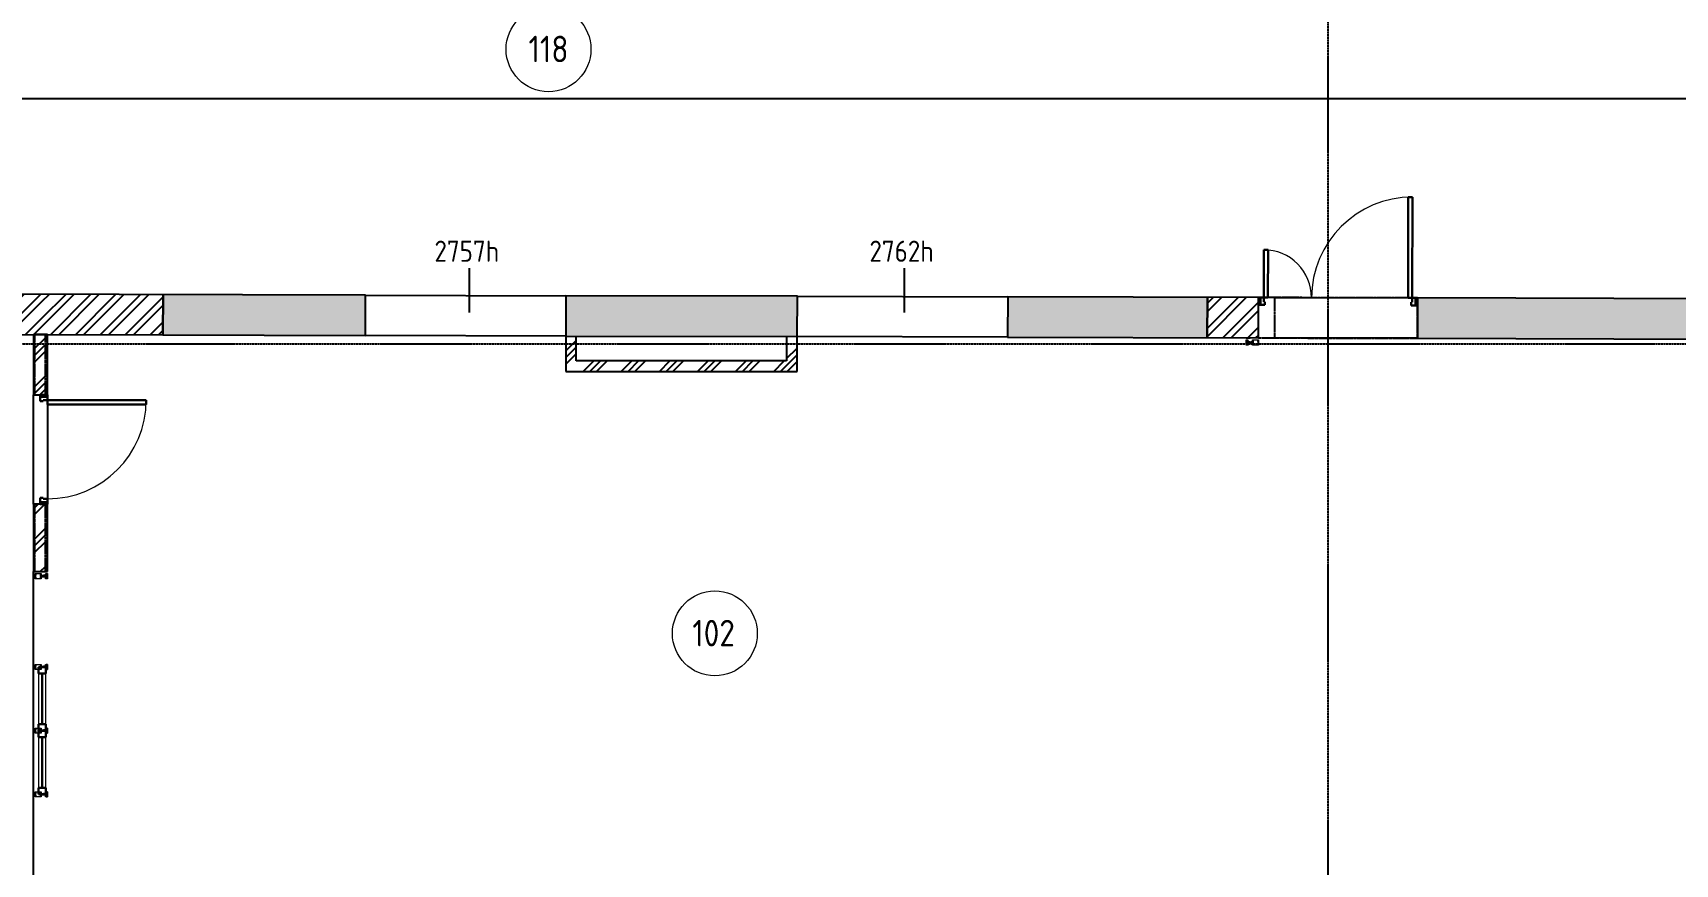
# Model space of a CAD drawing. Header units: millimetres. Extents: x -99936 to 523262, y -63190 to 327013.
# Drawn here: x 18899 to 34379, y 3702 to 11537 of the extents above; entities that cross this region are included whole.
import ezdxf

# ---------------------------------------------------------------- set-up
doc = ezdxf.new("R2010")
doc.units = ezdxf.units.MM
for name, pattern in [('ADSK_Линия сетки', [25, 20, -2.5, 0, -2.5]), ('ADSK_Сверху', [4.5, 3, -1.5]), ('ADSK_Снесено', [4.5, 3, -1.5])]:
    doc.linetypes.add(name, pattern=pattern)
for name, color, linetype, lineweight, true_color in [('_ Окна', 5, 'Continuous', 30, 0x0000ff), ('Стены внутренние', 5, 'Continuous', 18, 0x0000ff), ('Стены наружные', 1, 'ADSK_Снесено', 18, 0xff0000)]:
    doc.layers.add(name, color=color, linetype=linetype, lineweight=lineweight, true_color=true_color)
for name, color, linetype, lineweight in [('Аннотация', 7, 'Continuous', 9), ('Витраж', 251, 'Continuous', 18), ('Двери', 251, 'Continuous', 18), ('Марки помещений', 7, 'Continuous', 20), ('Окна', 251, 'Continuous', 18), ('Узлы', 7, 'Continuous', 18)]:
    doc.layers.add(name, color=color, linetype=linetype, lineweight=lineweight)
doc.layers.get('Витраж').off()
doc.styles.add('GOST Common_1', font='GOST Common_0.ttf', dxfattribs={"width": 0.9, "height": 200})
doc.styles.add('GOST Common_2', font='GOST Common_0.ttf', dxfattribs={"width": 0.9, "height": 250})
pattern_1 = [(45, (0, 0), (-179.6051, 179.6051), []), (45, (63.5, 0), (0, 359.2102), []), (45, (-63.5, 0), (0, 359.2102), [])]
pattern_2 = [(45, (0, 0), (-117.8655, 117.8655), []), (45, (78.58, 0), (-117.8655, 117.8655), [])]

# ---------------------------------------------------------------- blocks, each defined once
blk = doc.blocks.new('Витраж-тент - 60мм СМ4-2279101-01 План 1-го этажа маркировочный')
at = {"layer": '_ Окна'}
for p, q in [((-299.8125, 25), (-299.8125, -45)), ((-299.8125, 25), (-239.8125, 25)), ((-299.8125, -45), (-299.8125, 25)), ((-239.8125, 25), (-239.8125, -45)), ((299.8125, 25), (239.8125, 25)), ((239.8125, 25), (239.8125, -45)), ((299.8125, -45), (299.8125, 25)), ((299.8125, -45), (299.8125, 25)), ((-239.8125, -45), (-299.8125, -45)), ((-239.8125, -10), (239.8125, -10)), ((239.8125, -45), (299.8125, -45))]:
    blk.add_line(p, q, dxfattribs=at)
at = {"layer": 'Окна'}
for p, q in [((239.8125, 25), (-239.8125, 25)), ((-239.8125, -45), (239.8125, -45))]:
    blk.add_line(p, q, dxfattribs=at)
blk = doc.blocks.new('Прямоугольный импост - 48х116-1503859-01 План 1-го этажа маркировочный')
at = {"layer": 'Узлы', "color": 5, "true_color": 0x0000ff}
for p, q in [((-24, 77), (-24, 20)), ((24, 77), (-24, 77)), ((-24, 20), (-18, 20)), ((-21, 23), (-21, 74)), ((-21, 74), (-17, 74)), ((-21, 26), (-21, 23)), ((-21, 23), (-21, 23)), ((-4, 27), (-20, 27)), ((-17, 24), (-16, 24)), ((-15, 72), (-15, 71)), ((-15, 71), (-9, 71)), ((-15, 20), (-12, 20)), ((-11, 21), (-11, 24)), ((-10, 24), (-6, 24)), ((-10, 24), (-10, 22)), ((-10, 22), (-8, 22)), ((-9, 71), (-9, 72)), ((-8, 74), (8, 74)), ((-8, 22), (-8, 2)), ((-8, 2), (-7, 2)), ((-8, -14), (-8, 0)), ((-7, 0), (-8, 0)), ((-6, 2), (-6, 1)), ((-5, 24), (-5, 21)), ((-5, 5), (-5, 23)), ((-3, 5), (-5, 5)), ((-4, 20), (-1, 20)), ((-3, 24), (-3, 25)), ((3, 24), (-3, 24)), ((-3, -1), (-1, 4)), ((-1, 20), (0, 21)), ((0, 21), (1, 20)), ((1, 20), (4, 20)), ((1, 4), (3, -1)), ((3, 25), (3, 24)), ((5, 5), (3, 5)), ((20, 27), (4, 27)), ((5, 21), (5, 24)), ((5, 23), (5, 5)), ((6, 24), (10, 24)), ((6, 1), (6, 2)), ((7, 2), (8, 2)), ((8, 0), (7, 0)), ((8, 2), (8, 22)), ((8, 22), (10, 22)), ((8, -14), (8, 0)), ((9, 72), (9, 71)), ((9, 71), (15, 71)), ((10, 22), (10, 24)), ((11, 24), (11, 21)), ((12, 20), (15, 20)), ((15, 71), (15, 72)), ((16, 24), (17, 24)), ((17, 74), (21, 74)), ((18, 20), (24, 20)), ((21, 74), (21, 23)), ((21, 23), (21, 26)), ((21, 23), (21, 23)), ((24, 20), (24, 77)), ((-24, -20), (-24, -25)), ((-24, -27), (-24, -39)), ((-24, -39), (24, -39)), ((-21, -20), (-23, -20)), ((-23, -25), (-22, -25)), ((-23, -38), (-23, -28)), ((-23, -28), (-22, -28)), ((-7, -38), (-23, -38)), ((-22, -26), (-22, -26)), ((-22, -28), (-19, -33)), ((-18, -23), (-21, -23)), ((-19, -29), (-19, -25)), ((-19, -25), (-16, -25)), ((-17, -32), (-19, -29)), ((-6, -20), (-17, -20)), ((-15, -24), (-15, -22)), ((-15, -22), (-8, -22)), ((-7, -14), (-8, -14)), ((-8, -22), (-8, -23)), ((0, -23), (-8, -23)), ((-7, -14), (-7, -14)), ((-7, -14), (-6, -14)), ((0, -38), (-7, -38)), ((-6, -14), (-4, -14)), ((-5, -19), (-6, -20)), ((-2, -1), (-5, -4)), ((-5, -4), (-5, -14)), ((-5, -4), (5, -4)), ((5, -20), (-5, -20)), ((-5, -20), (-5, -19)), ((-4, -14), (-4, -14)), ((-4, -14), (-4, -14)), ((-4, -14), (-3, -14)), ((-3, -14), (-3, -1)), ((2, -1), (-2, -1)), ((0, -22), (0, -23)), ((0, -23), (0, -22)), ((8, -23), (0, -23)), ((16, -38), (0, -38)), ((5, -4), (2, -1)), ((3, -1), (3, -14)), ((3, -14), (4, -14)), ((4, -14), (4, -14)), ((4, -14), (4, -14)), ((4, -14), (6, -14)), ((5, -4), (5, -14)), ((6, -20), (5, -19)), ((5, -19), (5, -20)), ((6, -14), (7, -14)), ((17, -20), (6, -20)), ((7, -14), (7, -14)), ((8, -14), (7, -14)), ((8, -23), (8, -22)), ((8, -22), (15, -22)), ((15, -22), (15, -24)), ((16, -25), (19, -25)), ((23, -38), (16, -38)), ((17, -22), (17, -22)), ((19, -29), (17, -32)), ((21, -23), (18, -23)), ((19, -25), (19, -29)), ((19, -33), (22, -28)), ((23, -20), (21, -20)), ((22, -22), (22, -22)), ((22, -25), (23, -25)), ((22, -26), (22, -26)), ((22, -28), (23, -28)), ((23, -28), (23, -38)), ((24, -25), (24, -20)), ((24, -39), (24, -27))]:
    blk.add_line(p, q, dxfattribs=at)
at = {"layer": 'Узлы', "color": 5, "lineweight": 9, "true_color": 0x0000ff}
for p, q in [((0, 29), (-2, 27)), ((-2, 27), (-2, -1)), ((2, 27), (0, 29)), ((2, -1), (2, 27)), ((-8, -20), (-8, -14)), ((-6, -24), (-6, -23)), ((6, -24), (-6, -24)), ((-5, -27), (-5, -24)), ((-5, -27), (5, -27)), ((4, -28), (-4, -28)), ((-3, -14), (-3, -20)), ((-3, -27), (-3, -24)), ((3, -14), (3, -20)), ((3, -27), (3, -24)), ((5, -27), (5, -24)), ((6, -23), (6, -24)), ((8, -14), (8, -20))]:
    blk.add_line(p, q, dxfattribs=at)
at = {"layer": 'Узлы', "color": 5, "true_color": 0x0000ff}
for centre, radius, start, end in [((-20, 26), 0.762, 90, 180), ((-17, 23), 1.27, 90, 180), ((-16, 23), 2.29, 180, 225.1897), ((-18, 21), 0.381, 270, 45.1897), ((-17, 72), 1.52, 0, 90), ((-16, 23), 1.27, 0, 90), ((-17, 23), 2.29, 314.8103, 0), ((-15, 21), 0.381, 134.8103, 270), ((-12, 21), 0.762, 270, 0), ((-10, 24), 0.762, 90, 180), ((-10, 22), 0.762, 180, 270), ((-8, 72), 1.52, 90, 180), ((-8, 2), 0.254, 180, 270), ((-8, 0), 0.254, 90, 180), ((-7, 23), 1.52, 360, 90), ((-7, 2), 0.254, 360, 90), ((-7, 1), 0.254, 270, 360), ((-6, 24), 0.762, 0, 90), ((-4, 21), 0.762, 180, 270), ((-4, 25), 1.52, 360, 90), ((0, 4), 3.63, 17.5064, 162.4936), ((0, 4), 1.09, 15, 165), ((4, 25), 1.52, 90, 180), ((4, 21), 0.762, 270, 0), ((6, 24), 0.762, 90, 180), ((7, 23), 1.52, 90, 180), ((7, 2), 0.254, 90, 180), ((7, 1), 0.254, 180, 270), ((8, 72), 1.52, 0, 90), ((8, 2), 0.254, 270, 0), ((8, 0), 0.254, 0, 90), ((10, 24), 0.762, 0, 90), ((10, 22), 0.762, 270, 0), ((12, 21), 0.762, 180, 270), ((17, 72), 1.52, 90, 180), ((16, 23), 1.27, 90, 180), ((17, 23), 2.29, 180, 225.1897), ((15, 21), 0.381, 270, 45.1897), ((17, 23), 1.27, 0, 90), ((16, 23), 2.29, 314.8103, 0), ((18, 21), 0.381, 134.8103, 270), ((20, 26), 0.762, 0, 90), ((-23, -20), 0.508, 90, 180), ((-23, -25), 0.762, 180, 270), ((-22, -27), 1.52, 90, 180), ((-20, -22), 2.29, 134.8103, 180), ((-21, -22), 1.27, 180, 270), ((-22, -27), 1.27, 288.6629, 90), ((-22, -27), 1.02, 270, 90), ((-21, -20), 0.381, 314.8103, 90), ((-18, -32), 1.02, 210, 30), ((-17, -20), 0.381, 90, 225.1897), ((-19, -22), 2.29, 0, 45.1897), ((-18, -22), 1.27, 270, 0), ((-16, -24), 1.52, 270, 0), ((16, -24), 1.52, 180, 270), ((17, -20), 0.381, 314.8103, 90), ((19, -22), 2.29, 134.8103, 180), ((18, -22), 1.27, 180, 270), ((18, -32), 1.02, 150, 330), ((20, -22), 2.29, 0, 45.1897), ((21, -20), 0.381, 90, 225.1897), ((21, -22), 1.27, 270, 0), ((22, -27), 1.27, 90, 251.3371), ((22, -27), 1.02, 90, 270), ((22, -27), 1.52, 360, 90), ((23, -20), 0.508, 0, 90), ((23, -25), 0.762, 270, 0)]:
    blk.add_arc(centre, radius, start, end, dxfattribs=at)
at = {"layer": 'Узлы', "color": 5, "lineweight": 9, "true_color": 0x0000ff}
for centre, radius, start, end in [((-4, -27), 1.38, 200.9416, 339.0732), ((0, -24), 4.19, 234.2873, 305.7127), ((4, -27), 1.38, 200.9416, 339.0732)]:
    blk.add_arc(centre, radius, start, end, dxfattribs=at)
blk = doc.blocks.new('Витраж-тент - 60мм СМ4-2279107-01 План 1-го этажа маркировочный')
at = {"layer": '_ Окна'}
for p, q in [((-299.8125, 25), (-299.8125, -45)), ((-299.8125, 25), (-239.8125, 25)), ((-299.8125, -45), (-299.8125, 25)), ((-239.8125, 25), (-239.8125, -45)), ((299.8125, 25), (239.8125, 25)), ((239.8125, 25), (239.8125, -45)), ((299.8125, -45), (299.8125, 25)), ((299.8125, -45), (299.8125, 25)), ((-239.8125, -45), (-299.8125, -45)), ((-239.8125, -10), (239.8125, -10)), ((239.8125, -45), (299.8125, -45))]:
    blk.add_line(p, q, dxfattribs=at)
at = {"layer": 'Окна'}
for p, q in [((239.8125, 25), (-239.8125, 25)), ((-239.8125, -45), (239.8125, -45))]:
    blk.add_line(p, q, dxfattribs=at)
blk = doc.blocks.new('AC_Дверь_Однопольная - Д-18п 1030х2200h-1983216-01 План 1-го этажа маркировочный')
at = {"layer": 'Двери', "lineweight": 30}
for p, q in [((-465, 996), (-425, 996)), ((-465, 66), (-465, 996)), ((-425, 996), (-425, 66)), ((-515, 66), (-495, 66)), ((-515, -4), (-515, 66)), ((-495, 66), (-465, 66)), ((-495, -4), (-495, 66)), ((-495, 66), (-495, -4)), ((-425, 66), (-465, 66)), ((-465, 66), (-465, 26)), ((-465, 26), (-455, 26)), ((-455, 26), (-455, -4)), ((455, 26), (465, 26)), ((455, -4), (455, 26)), ((465, 66), (495, 66)), ((465, 26), (465, 66)), ((495, 66), (495, -4)), ((495, 66), (515, 66)), ((495, -4), (495, 66)), ((515, 66), (515, -4)), ((-495, -4), (-515, -4)), ((-455, -4), (-495, -4)), ((495, -4), (455, -4)), ((515, -4), (495, -4))]:
    blk.add_line(p, q, dxfattribs=at)
at = {"layer": 'Двери'}
blk.add_arc((-465, 66), 930, 0, 90, dxfattribs=at)
blk = doc.blocks.new('AC_Дверь_Двупольная - Д-11л 1500х2200h-2039728-01 План 1-го этажа маркировочный')
at = {"layer": 'Двери', "lineweight": 30}
for p, q in [((700, 1140), (660, 1140)), ((660, 1140), (660, 190)), ((700, 190), (700, 1140)), ((-700, 640), (-660, 640)), ((-700, 190), (-700, 640)), ((-660, 640), (-660, 190)), ((-750, 190), (-730, 190)), ((-750, 120), (-750, 190)), ((-730, 190), (-700, 190)), ((-730, 120), (-730, 190)), ((-730, 190), (-730, 120)), ((-660, 190), (-700, 190)), ((-700, 190), (-700, 150)), ((660, 190), (700, 190)), ((730, 190), (700, 190)), ((700, 190), (700, 150)), ((730, 120), (730, 190)), ((750, 190), (730, 190)), ((730, 190), (730, 120)), ((750, 120), (750, 190)), ((-730, 120), (-750, 120)), ((-690, 120), (-730, 120)), ((-700, 150), (-690, 150)), ((-690, 150), (-690, 120)), ((700, 150), (690, 150)), ((690, 150), (690, 120)), ((690, 120), (730, 120)), ((730, 120), (750, 120))]:
    blk.add_line(p, q, dxfattribs=at)
at = {"layer": 'Двери'}
for centre, radius, start, end in [((700, 190), 950, 90, 180), ((-700, 190), 450, 360, 90)]:
    blk.add_arc(centre, radius, start, end, dxfattribs=at)
blk = doc.blocks.new('ADSK_Марка_Помещение_ОдноЗначение - Номер-247393-01 План 1-го этажа маркировочный')
at = {"layer": 'Марки помещений'}
blk.add_circle((0, 0), 4, dxfattribs=at)

msp = doc.modelspace()

# ---------------------------------------------------------------- hatches: boundary and pattern name
at = {"layer": 'Стены внутренние', "lineweight": 25, "true_color": 0x636466}
h = msp.add_hatch(dxfattribs=at)
h.set_pattern_fill('FP_2', color=251, style=0, pattern_type=2)
h.set_pattern_definition(pattern_2)
h.paths.add_polyline_path([(18986.343, 8692.574), (18986.343, 9072.576), (18185.633, 9074.692), (18185.633, 8694.691), (18882.756, 8692.848)])
h = msp.add_hatch(dxfattribs=at)
h.set_pattern_fill('FP_2', color=251, style=0, pattern_type=2)
h.set_pattern_definition(pattern_2)
h.paths.add_polyline_path([(20125.764, 8689.563), (20125.764, 9069.564), (18987.347, 9072.573), (18986.343, 8692.574)])
h = msp.add_hatch(color=251, dxfattribs=at)
h.paths.add_polyline_path([(29968.849, 8663.544), (29968.849, 9043.546), (28087.726, 9048.518), (28086.122, 8668.521)])
h.paths.add_polyline_path([(26104.161, 8673.76), (26105.765, 9053.757), (23922.611, 9059.528), (23922.611, 8679.526)])
h.paths.add_polyline_path([(22033.071, 8684.521), (22033.402, 9064.521), (20126.769, 9069.561), (20125.764, 8689.563), (21076.635, 8687.049)])
h = msp.add_hatch(dxfattribs=at)
h.set_pattern_fill('FP_2', color=251, style=0, pattern_type=2)
h.set_pattern_definition(pattern_2)
h.paths.add_polyline_path([(30450.203, 8662.272), (30451.022, 9042.271), (29969.853, 9043.543), (29969.853, 8663.542), (30030.095, 8663.382)])
h = msp.add_hatch(color=251, dxfattribs=at)
h.paths.add_polyline_path([(42124.444, 8631.413), (42120.572, 9011.425), (40499.345, 9015.71), (40498.341, 8635.712), (41177.434, 8633.917)])
h.paths.add_polyline_path([(39468.344, 8638.434), (39469.164, 9018.433), (38130.344, 9021.972), (38129.339, 8641.974), (38772.848, 8640.273)])
h.paths.add_polyline_path([(36629.345, 8645.939), (36630.164, 9025.937), (31951.202, 9038.306), (31951.202, 8658.304), (35476.678, 8648.985)])
h = msp.add_hatch(dxfattribs=at)
h.set_pattern_fill('FP_3', color=251, style=0, pattern_type=2)
h.set_pattern_definition(pattern_1)
h.paths.add_polyline_path([(18967.657, 6460.278), (19017.657, 6460.278), (19017.657, 7095.278), (18917.657, 7095.278), (18917.657, 6460.278)])
h.paths.add_polyline_path([(18917.657, 8125.278), (19017.657, 8125.278), (19017.657, 8692.492), (18917.657, 8692.504), (18917.657, 8689.563)])
h = msp.add_hatch(dxfattribs=at)
h.set_pattern_fill('FP_3', color=251, style=0, pattern_type=2)
h.set_pattern_definition(pattern_1)
h.paths.add_polyline_path([(24021.537, 8344.431), (24021.537, 8679.265), (23921.537, 8679.529), (23922.611, 8344.431)])
h = msp.add_hatch(dxfattribs=at)
h.set_pattern_fill('FP_3', color=251, style=0, pattern_type=2)
h.set_pattern_definition(pattern_1)
h.paths.add_polyline_path([(26004.161, 8344.431), (26104.161, 8344.431), (26104.161, 8673.76), (26004.161, 8673.76), (26004.161, 8444.431)])
h = msp.add_hatch(dxfattribs=at)
h.set_pattern_fill('FP_3', color=251, style=0, pattern_type=2)
h.set_pattern_definition(pattern_1)
h.paths.add_polyline_path([(26004.161, 8344.431), (26004.161, 8444.431), (24021.537, 8444.431), (24021.537, 8344.431)])

# ---------------------------------------------------------------- linework, layer by layer
at = {"linetype": 'ADSK_Линия сетки', "lineweight": 25}
for p, q in [((31109.91, -4984.787), (31109.91, 44534.787)), ((-11086.225, 8606.788), (57141.718, 8606.788))]:
    msp.add_line(p, q, dxfattribs=at)
at = {"color": 251, "lineweight": 25, "true_color": 0x636466}
msp.add_lwpolyline([(771.126, 10918.396), (46719.852, 10918.396), (46719.852, 20904.566), (46033.212, 20934.059)], dxfattribs=at)
at = {"layer": 'Аннотация', "color": 251, "lineweight": 25, "true_color": 0x636466}
for p, q in [((23014.721, 8900.613), (23014.721, 9319.423)), ((27114.721, 8900.613), (27114.721, 9319.423))]:
    msp.add_line(p, q, dxfattribs=at)
at = {"layer": 'Стены внутренние', "color": 251, "lineweight": 25, "true_color": 0x636466}
for p, q in [((22033.402, 9064.521), (15803.345, 9080.989)), ((20126.769, 9069.561), (20125.764, 8689.563)), ((20125.764, 8689.563), (20126.769, 9069.561)), ((22033.071, 8684.521), (22033.402, 9064.521)), ((22033.402, 9064.521), (23922.611, 9059.528)), ((23922.611, 9059.528), (23921.537, 8679.529)), ((26105.765, 9053.757), (23922.611, 9059.528)), ((26104.161, 8673.76), (26105.765, 9053.757)), ((26105.765, 9053.757), (28087.726, 9048.518)), ((28087.726, 9048.518), (28086.122, 8668.521)), ((30451.207, 9042.271), (28087.726, 9048.518)), ((29968.849, 8663.544), (29969.853, 9043.543)), ((29969.853, 9043.543), (29968.849, 8663.544)), ((30605.489, 9041.863), (31861.203, 9038.544)), ((36630.349, 9025.937), (31951.202, 9038.306)), ((30450.203, 8662.272), (30451.022, 8972.271)), ((31951.017, 8968.306), (31950.198, 8658.307)), ((16219.482, 8699.888), (20125.764, 8689.563)), ((18905.657, 8692.504), (18905.657, 8125.278)), ((19037.657, 8692.504), (18905.657, 8692.504)), ((19037.657, 8125.278), (19037.657, 8692.504)), ((20125.764, 8689.563), (22033.071, 8684.521)), ((23921.537, 8679.529), (22033.071, 8684.521)), ((23921.537, 8679.529), (23921.537, 8344.431)), ((23921.537, 8679.529), (26104.161, 8673.76)), ((24021.537, 8444.431), (24021.537, 8679.265)), ((26004.161, 8674.024), (26004.161, 8444.431)), ((26104.161, 8344.431), (26104.161, 8673.76)), ((28086.122, 8668.521), (26104.161, 8673.76)), ((28086.122, 8668.521), (30450.203, 8662.272)), ((31950.198, 8658.307), (30604.485, 8661.864)), ((31950.198, 8658.307), (36629.345, 8645.939)), ((26004.161, 8444.431), (24021.537, 8444.431)), ((23921.537, 8344.431), (26104.161, 8344.431)), ((18905.657, 8125.278), (18967.657, 8125.278)), ((18905.657, 7095.278), (18905.657, 8125.278)), ((19037.657, 8035.278), (19037.657, 7145.278)), ((18905.657, 7095.278), (18905.657, 6460.278)), ((18967.657, 7095.278), (18905.657, 7095.278)), ((19037.657, 6460.278), (19037.657, 7095.278)), ((18905.657, 6460.278), (19037.657, 6460.278)), ((18905.657, 3460.278), (18905.657, 6460.278))]:
    msp.add_line(p, q, dxfattribs=at)
at = {"layer": 'Стены внутренние', "color": 251, "linetype": 'ADSK_Сверху', "lineweight": 25, "true_color": 0x636466}
for p, q in [((31951.202, 9038.306), (30541.207, 9042.033)), ((30604.485, 8661.864), (30605.489, 9041.863)), ((31950.198, 8658.307), (31951.202, 9038.306)), ((30334.202, 8662.579), (30374.203, 8662.473)), ((30450.203, 8662.272), (31950.198, 8658.307)), ((18921.656, 5584.278), (18921.656, 5536.278)), ((19037.656, 5536.278), (19037.656, 5584.278)), ((18921.656, 4384.278), (18921.656, 4336.278)), ((19037.656, 4336.278), (19037.656, 4384.278))]:
    msp.add_line(p, q, dxfattribs=at)
at = {"layer": 'Стены наружные', "color": 251, "lineweight": 25, "true_color": 0x636466}
for p, q in [((18907.657, 8125.278), (18907.657, 8692.504)), ((18917.657, 8125.278), (18917.657, 8692.504)), ((19017.657, 8125.278), (19017.657, 8692.504)), ((19026.657, 8125.278), (19026.657, 8692.504)), ((18907.657, 6460.278), (18907.657, 7095.278)), ((18917.657, 6460.278), (18917.657, 7095.278)), ((19017.657, 6460.278), (19017.657, 7095.278)), ((19026.657, 6460.278), (19026.657, 7095.278))]:
    msp.add_line(p, q, dxfattribs=at)

# ---------------------------------------------------------------- block references
at = {"layer": '_ Окна', "color": 251, "lineweight": 25, "true_color": 0x636466, "rotation": 269.9999999999999}
for name, p in [('Витраж-тент - 60мм СМ4-2279101-01 План 1-го этажа маркировочный', (18997.657, 5260.278)), ('Витраж-тент - 60мм СМ4-2279107-01 План 1-го этажа маркировочный', (18997.657, 4660.278))]:
    msp.add_blockref(name, p, dxfattribs=at)
at = {"layer": 'Витраж', "color": 251, "lineweight": 25, "true_color": 0x636466, "extrusion": (0, 0, -1)}
for p, rotation in [((-30373.703, 8618.473), 90.00000000000007), ((-18998.157, 6416.278), 270.0000000000001), ((-18998.157, 4960.278), 270.0000000000001), ((-18998.157, 4360.278), 270.0000000000001)]:
    msp.add_blockref('Прямоугольный импост - 48х116-1503859-01 План 1-го этажа маркировочный', p, dxfattribs=dict(at, rotation=rotation))
at = {"layer": 'Двери', "color": 251, "lineweight": 25, "true_color": 0x636466}
for name, p, rotation in [('AC_Дверь_Двупольная - Д-11л 1500х2200h-2039728-01 План 1-го этажа маркировочный', (31200.703, 8850.289), 359.8485505277052), ('AC_Дверь_Однопольная - Д-18п 1030х2200h-1983216-01 План 1-го этажа маркировочный', (18971.657, 7610.278), 269.9999999999999)]:
    msp.add_blockref(name, p, dxfattribs=dict(at, rotation=rotation))
at = {"layer": 'Марки помещений', "color": 251, "lineweight": 25, "true_color": 0x636466, "xscale": 99.99999999999993, "yscale": 99.99999999999993, "zscale": 99.99999999999993}
for p in [(23759.832, 11382.258), (25327.643, 5877.027)]:
    msp.add_blockref('ADSK_Марка_Помещение_ОдноЗначение - Номер-247393-01 План 1-го этажа маркировочный', p, dxfattribs=at)
at = {"layer": 'Узлы', "color": 251, "lineweight": 25, "true_color": 0x636466, "extrusion": (0, 0, -1), "rotation": 270.0000000000001}
msp.add_blockref('Прямоугольный импост - 48х116-1503859-01 План 1-го этажа маркировочный', (-18998.157, 5560.278), dxfattribs=at)

# ---------------------------------------------------------------- texts
at = {"layer": 'Аннотация', "color": 251, "lineweight": 25, "true_color": 0x636466, "char_height": 200, "width": 793.67063, "attachment_point": 1, "style": 'GOST Common_1'}
for s, insert in [('2757h', (22684.421, 9578.996)), ('2762h', (26784.421, 9578.996))]:
    msp.add_mtext(s, dxfattribs=dict(at, insert=insert))
at = {"layer": 'Марки помещений', "color": 251, "lineweight": 25, "true_color": 0x636466, "char_height": 250, "attachment_point": 1, "style": 'GOST Common_2'}
for s, insert, width in [('118', (23571.275, 11509.983), 468.98719), ('102', (25115.236, 6004.752), 526.70869)]:
    msp.add_mtext(s, dxfattribs=dict(at, insert=insert, width=width))

doc.saveas('drawing.dxf')
